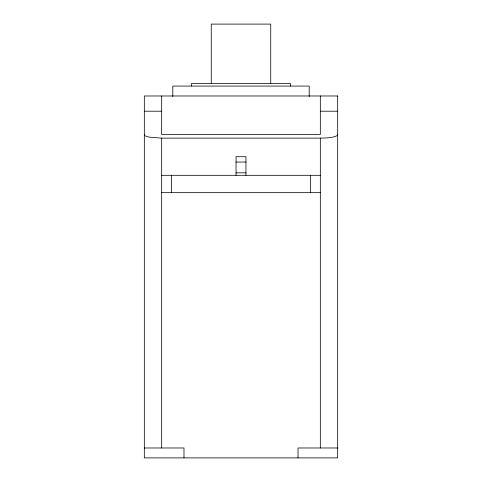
<?xml version="1.0" encoding="UTF-8"?>
<svg xmlns="http://www.w3.org/2000/svg" width="482" height="482" viewBox="0 0 482 482"><rect width="100%" height="100%" fill="white"/><g stroke="black" fill="none" stroke-linecap="round" stroke-linejoin="round"><path stroke-width="0.72" d="M337.677 134.833L337.087 135.683C331.887 138.099 325.928 137.882 320.325 138.129L161.675 138.129L149.408 137.165L146.649 136.478L144.913 135.683L144.323 134.833M144.323 111.209L161.675 111.209M320.325 111.209L337.677 111.209M236.041 162.048L245.959 162.048M236.041 172.833L245.959 172.833M161.675 175.309L320.325 175.309M161.675 192.661L320.325 192.661M144.323 447.983L183.985 447.983L183.985 457.9M337.677 447.983L298.015 447.983L298.015 457.9M320.325 95.984L320.325 134.43L161.675 134.43L161.675 95.984M320.325 138.129L320.325 447.983M310.408 175.309L310.408 192.661M309.197 96.484L309.197 86.073L172.803 86.073L172.803 96.484M290.58 86.073L290.58 83.591L191.42 83.591L191.42 86.073M270.745 83.591L270.745 24.1L211.255 24.1L211.255 83.591M245.959 175.309L245.959 156.716L236.041 156.716L236.041 175.309M171.592 175.309L171.592 192.661M161.675 138.129L161.675 447.983M337.677 95.984L144.323 95.984L144.323 457.9L337.677 457.9L337.677 95.984"/></g></svg>
